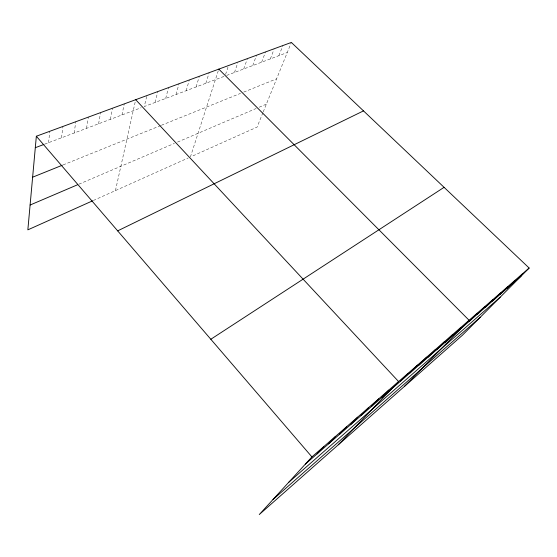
<?xml version="1.0" encoding="UTF-8"?>
<svg xmlns="http://www.w3.org/2000/svg" width="557" height="557" viewBox="0 0 557 557"><rect width="100%" height="100%" fill="white"/><g stroke="black" fill="none" stroke-linecap="round" stroke-linejoin="round"><path stroke-width="0.42" stroke-dasharray="2.79 2.09" d="M48.563 142.689L49.81 131.285M61.514 137.795L62.955 126.446M74.158 133.019L75.794 121.725M86.516 128.354L88.333 117.116M98.596 123.786L100.58 112.611M110.397 119.33L112.549 108.204M121.948 114.965L124.253 103.901M115.445 190.591L135.692 99.696M146.679 96.424L144.291 106.526L224.227 76.33M155.097 102.446L157.826 91.55M165.68 98.45L168.534 87.616M176.04 94.53L179.02 83.759M186.191 90.7L189.283 79.985M196.127 86.948L199.329 76.288M205.86 83.272L209.167 72.668M190.39 156.997L218.81 69.124M225.564 74.415L228.537 65.545M234.462 72.466L237.783 62.844M243.701 68.977L247.399 58.603M252.76 65.552L256.54 55.24M261.644 62.196L265.501 51.947M270.347 58.91L273.981 49.496M278.89 55.686L282.9 45.549M262.904 112.695L257.069 127.107L191.128 156.663M263.224 111.915L291.346 42.443M93.332 200.499L188.196 157.979M78.885 184.193L174.397 143.407M177.516 142.077L256.15 108.497M259.172 107.209L266.371 104.131M63.101 164.914L160.597 125.604M161.37 125.29L240.513 93.388M243.708 92.1L276.613 78.829M44.664 144.159L141.13 107.724M226.602 75.439L287.266 52.518"/><path stroke-width="0.84" d="M529.15 268.035L311.92 456.907L259.263 514.557L462.324 335.314L529.15 268.035L291.346 42.443L36.344 136.235L27.85 229.853L92.58 200.84M317.107 453.858L323.826 446.554M328.56 443.88L335.405 436.493M339.7 434.175L346.663 426.704M350.541 424.733L357.615 417.179M361.103 415.536L368.268 407.912M371.387 406.575L378.649 398.889M381.406 397.844L388.751 390.102M338.301 444.792L398.596 381.545L135.692 99.696M400.692 381.044L408.197 373.204M409.98 372.946L417.548 365.072M419.045 365.058L426.669 357.134M427.887 357.35L435.567 349.399M436.514 349.831L444.256 341.852M444.946 342.485L452.73 334.478M453.182 335.314L461.008 327.286M404.493 386.356L469.091 320.261L218.81 69.124M469.321 321.25L477.224 313.187M477.231 314.364L485.161 306.28M484.959 307.631L492.917 299.541M492.513 301.052L500.499 292.947M499.901 294.611L507.907 286.507M507.121 288.324L515.148 280.213M514.181 282.169L522.222 274.058M272.986 499.538L480.266 317.246M288.575 482.466L500.193 297.187M305.34 464.113L521.094 276.147M210.818 339.262L444.075 187.333M117.666 230.87L363.491 110.885M30.106 205.032L77.395 184.833M32.626 177.196L62.342 165.22M35.307 147.696L43.885 144.458M36.344 136.235L311.92 456.907"/></g></svg>
